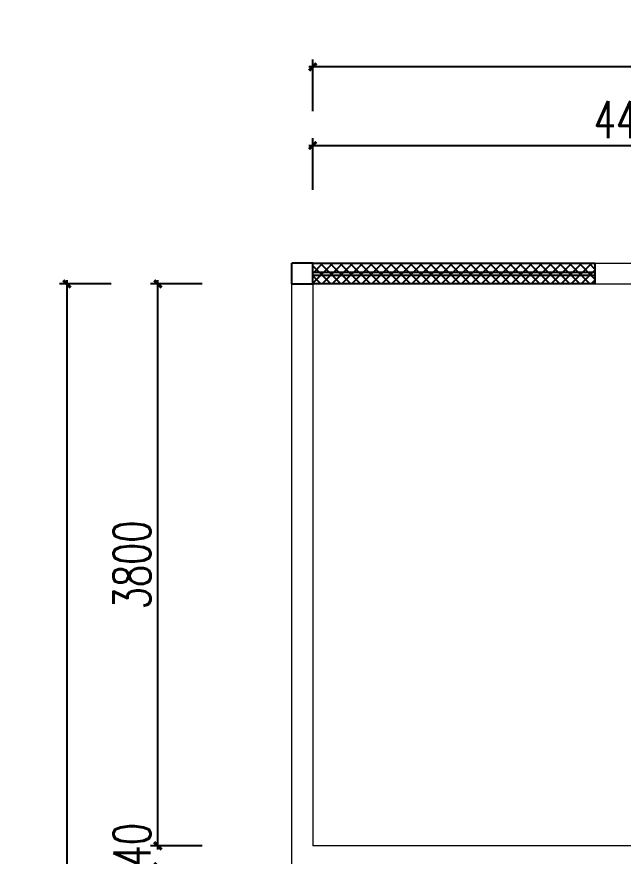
# Model space of a CAD drawing. Header units: millimetres. Extents: x 5625199 to 7433318, y -3316392 to -2552493.
# Drawn here: x 5802451 to 5806551, y -2583979 to -2578303 of the extents above; entities that cross this region are included whole.
import ezdxf

# ---------------------------------------------------------------- set-up
doc = ezdxf.new("R2010")
doc.units = ezdxf.units.MM
doc.header["$PDMODE"] = 35
doc.header["$PDSIZE"] = -10
doc.layers.add('8', color=8, linetype='Continuous')
doc.layers.add('PL-新建墙体', color=5, linetype='Continuous')
doc.styles.add('标注-尺寸', font='simplex.shx', dxfattribs={"width": 0.7})
doc.dimstyles.new('MS55', dxfattribs={"dimscale": 0, "dimtxt": 5, "dimasz": 1, "dimexe": 1, "dimexo": 0.8, "dimgap": 1, "dimtad": 1, "dimdec": 0, "dimrnd": 5, "dimdsep": 46, "dimtxsty": '标注-尺寸', "dimblk": 'ARCHTICK', "dimcen": 0, "dimdle": 0.5, "dimclrd": 256, "dimclre": 256, "dimclrt": 50, "dimadec": 0, "dimazin": 0, "dimtfac": 1, "dimtdec": 0, "dimtix": 1, "dimtofl": 0, "dimtmove": 2, "dimatfit": 3, "dimldrblk": 'jt2', "dimfxl": 6, "dimfxlon": 1, "dimtvp": 1, "dimtolj": 1, "dimtzin": 0, "dimarcsym": 0})

# ---------------------------------------------------------------- blocks, each defined once
blk = doc.blocks.new('_ArchTick')
at = {"color": 0, "linetype": 'ByBlock', "const_width": 0.4}
blk.add_lwpolyline([(-0.5, -0.5), (0.5, 0.5)], dxfattribs=at)
blk = doc.blocks.new('*D1192')
at = {"layer": '8', "lineweight": -2, "ltscale": 500, "transparency": 16777216}
for p, q in [((5803405.2, -2583909.3), (5803405.2, -2583859.3)), ((5803705.2, -2583909.3), (5803355.2, -2583909.3)), ((5803705.2, -2584049.3), (5803355.2, -2584049.3)), ((5803405.2, -2584049.3), (5803405.2, -2584099.3))]:
    blk.add_line(p, q, dxfattribs=at)
at = {"layer": 'Defpoints', "color": 0, "transparency": 16777216}
for p in [(5803405.2, -2583909.3), (5804451.9, -2583909.3), (5804511.6, -2584049.3)]:
    blk.add_point(p, dxfattribs=at)
at = {"layer": '8', "linetype": 'ByBlock', "lineweight": -2, "transparency": 16777216, "xscale": 50.00000000000008, "yscale": 50.00000000000008, "zscale": 50.00000000000008}
for p, rotation in [((5803405.2, -2583909.3), 270), ((5803405.2, -2584049.3), 90)]:
    blk.add_blockref('_ArchTick', p, dxfattribs=dict(at, rotation=rotation))
at = {"layer": '8', "color": 50, "ltscale": 500, "transparency": 16777216, "insert": (5803230.2, -2583979.3), "char_height": 250, "attachment_point": 5, "rotation": 90, "style": '标注-尺寸'}
blk.add_mtext('\\A1;140', dxfattribs=at)
blk = doc.blocks.new('jt2')
at = {"ltscale": 0.1}
blk.add_line((0, 0), (-1, 0), dxfattribs=at)
at = {"color": 6, "ltscale": 0.1}
blk.add_lwpolyline([(-1.22, 1.26), (-0.72, 1.5), (0.02, 0), (-0.72, -1.5), (-1.22, -1.26), (0, 0), (-1.22, 1.26)], dxfattribs=at)
blk = doc.blocks.new('*D1193')
at = {"layer": '8', "lineweight": -2, "ltscale": 500, "transparency": 16777216}
for p, q in [((5803405.2, -2583934.3), (5803405.2, -2580084.3)), ((5803705.2, -2580109.3), (5803355.2, -2580109.3)), ((5803705.2, -2583909.3), (5803355.2, -2583909.3))]:
    blk.add_line(p, q, dxfattribs=at)
at = {"layer": 'Defpoints', "color": 0, "transparency": 16777216}
for p in [(5803405.2, -2580109.3), (5804677, -2580109.3), (5804451.9, -2583909.3)]:
    blk.add_point(p, dxfattribs=at)
at = {"layer": '8', "linetype": 'ByBlock', "lineweight": -2, "transparency": 16777216, "xscale": 50.00000000000008, "yscale": 50.00000000000008, "zscale": 50.00000000000008}
for p, rotation in [((5803405.2, -2580109.3), 90), ((5803405.2, -2583909.3), 270)]:
    blk.add_blockref('_ArchTick', p, dxfattribs=dict(at, rotation=rotation))
at = {"layer": '8', "color": 50, "ltscale": 500, "transparency": 16777216, "insert": (5803230.2, -2582009.3), "char_height": 250, "attachment_point": 5, "rotation": 90, "style": '标注-尺寸'}
blk.add_mtext('\\A1;3800', dxfattribs=at)
blk = doc.blocks.new('*D1194')
at = {"layer": '8', "lineweight": -2, "ltscale": 500, "transparency": 16777216}
for p, q in [((5802790.5, -2580084.3), (5802790.5, -2598054.5)), ((5803090.5, -2580109.3), (5802740.5, -2580109.3)), ((5803090.5, -2598029.5), (5802740.5, -2598029.5))]:
    blk.add_line(p, q, dxfattribs=at)
at = {"layer": 'Defpoints', "color": 0, "transparency": 16777216}
for p in [(5804677, -2580109.3), (5802790.5, -2598029.5), (5804677, -2598029.5)]:
    blk.add_point(p, dxfattribs=at)
at = {"layer": '8', "linetype": 'ByBlock', "lineweight": -2, "transparency": 16777216, "xscale": 50.00000000000008, "yscale": 50.00000000000008, "zscale": 50.00000000000008}
for p, rotation in [((5802790.5, -2580109.3), 90), ((5802790.5, -2598029.5), 270)]:
    blk.add_blockref('_ArchTick', p, dxfattribs=dict(at, rotation=rotation))
at = {"layer": '8', "color": 50, "ltscale": 500, "transparency": 16777216, "insert": (5802615.5, -2589069.4), "char_height": 250, "attachment_point": 5, "rotation": 90, "style": '标注-尺寸'}
blk.add_mtext('\\A1;17920', dxfattribs=at)
blk = doc.blocks.new('*D1195')
at = {"layer": '8', "lineweight": -2, "ltscale": 500, "transparency": 16777216}
for p, q in [((5804451.9, -2579473.7), (5804451.9, -2579123.7)), ((5808851.9, -2579473.7), (5808851.9, -2579123.7)), ((5804426.9, -2579173.7), (5808876.9, -2579173.7))]:
    blk.add_line(p, q, dxfattribs=at)
at = {"layer": 'Defpoints', "color": 0, "transparency": 16777216}
for p in [(5808851.9, -2579173.7), (5804451.9, -2584455.4), (5808851.9, -2584455.4)]:
    blk.add_point(p, dxfattribs=at)
at = {"layer": '8', "linetype": 'ByBlock', "lineweight": -2, "transparency": 16777216, "xscale": 50.00000000000008, "yscale": 50.00000000000008, "zscale": 50.00000000000008, "rotation": 180}
blk.add_blockref('_ArchTick', (5804451.9, -2579173.7), dxfattribs=at)
at = {"layer": '8', "linetype": 'ByBlock', "lineweight": -2, "transparency": 16777216, "xscale": 50.00000000000008, "yscale": 50.00000000000008, "zscale": 50.00000000000008}
blk.add_blockref('_ArchTick', (5808851.9, -2579173.7), dxfattribs=at)
at = {"layer": '8', "color": 50, "ltscale": 500, "transparency": 16777216, "insert": (5806651.9, -2578998.7), "char_height": 250, "attachment_point": 5, "style": '标注-尺寸'}
blk.add_mtext('\\A1;4400', dxfattribs=at)
blk = doc.blocks.new('*D1200')
at = {"layer": '8', "lineweight": -2, "ltscale": 500, "transparency": 16777216}
for p, q in [((5804451.9, -2578942.1), (5804451.9, -2578592.1)), ((5830621.5, -2578942.1), (5830621.5, -2578592.1)), ((5830646.5, -2578642.1), (5804426.9, -2578642.1))]:
    blk.add_line(p, q, dxfattribs=at)
at = {"layer": 'Defpoints', "color": 0, "transparency": 16777216}
for p in [(5804451.9, -2578642.1), (5804451.9, -2579969.3), (5830621.5, -2580329.5)]:
    blk.add_point(p, dxfattribs=at)
at = {"layer": '8', "linetype": 'ByBlock', "lineweight": -2, "transparency": 16777216, "xscale": 50.00000000000008, "yscale": 50.00000000000008, "zscale": 50.00000000000008, "rotation": 180}
blk.add_blockref('_ArchTick', (5804451.9, -2578642.1), dxfattribs=at)
at = {"layer": '8', "linetype": 'ByBlock', "lineweight": -2, "transparency": 16777216, "xscale": 50.00000000000008, "yscale": 50.00000000000008, "zscale": 50.00000000000008}
blk.add_blockref('_ArchTick', (5830621.5, -2578642.1), dxfattribs=at)
at = {"layer": '8', "color": 50, "ltscale": 500, "transparency": 16777216, "insert": (5817536.7, -2578467.1), "char_height": 250, "attachment_point": 5, "style": '标注-尺寸'}
blk.add_mtext('\\A1;26170', dxfattribs=at)

msp = doc.modelspace()

# ---------------------------------------------------------------- hatches: boundary and pattern name
at = {"layer": 'PL-新建墙体'}
h = msp.add_hatch(dxfattribs=at)
h.set_pattern_fill('ANSI37', color=2, scale=15)
h.set_pattern_definition([(45, (273402.825, -417409.755), (-33.67596045, 33.67596045), []), (135, (273402.825, -417409.755), (-33.67596045, -33.67596045), [])])
h.paths.add_polyline_path([(5804451.88, -2579969.31), (5806359.79, -2579969.31), (5806359.79, -2580109.31), (5804451.88, -2580109.31)])

# ---------------------------------------------------------------- linework, layer by layer
at = {"ltscale": 500}
for p, q in [((5804451.88, -2579969.31), (5804311.78, -2579969.31)), ((5804311.78, -2580109.31), (5804451.88, -2580109.31))]:
    msp.add_line(p, q, dxfattribs=at)
at = {"color": 255, "ltscale": 500}
for p, q in [((5804311.78, -2580109.31), (5804311.78, -2579969.31)), ((5804451.88, -2580109.31), (5804451.88, -2579969.31))]:
    msp.add_line(p, q, dxfattribs=at)
at = {"color": 255, "lineweight": 9}
for p, q in [((5806359.79, -2579969.31), (5806959.79, -2579969.31)), ((5806359.79, -2580109.31), (5806959.79, -2580109.31))]:
    msp.add_line(p, q, dxfattribs=at)
at = {"color": 3, "ltscale": 500}
for p, q in [((5804451.88, -2580029.31), (5806359.79, -2580029.31)), ((5804451.88, -2580049.31), (5806359.79, -2580049.31))]:
    msp.add_line(p, q, dxfattribs=at)
at = {"lineweight": 18}
for p, q in [((5804311.78, -2586519.8), (5804311.78, -2580109.31)), ((5804451.88, -2580109.31), (5804451.88, -2583909.31))]:
    msp.add_line(p, q, dxfattribs=at)
at = {"lineweight": 9}
msp.add_line((5808991.88, -2583909.31), (5804451.88, -2583909.31), dxfattribs=at)
at = {"color": 1, "ltscale": 500}
msp.add_lwpolyline([(5804451.88, -2579969.31), (5806359.79, -2579969.31), (5806359.79, -2580109.31), (5804451.88, -2580109.31)], close=True, dxfattribs=at)

# ---------------------------------------------------------------- dimensions: what is measured, and where the dimension line sits
at = {"layer": '8', "color": 8, "ltscale": 500}
for base, p1, p2, picture, middle in [((5804451.88, -2578642.07), (5830621.47, -2580329.48), (5804451.88, -2579969.31), '*D1200', (5817536.67, -2578467.07)), ((5808851.88, -2579173.72), (5804451.88, -2584455.36), (5808851.88, -2584455.36), '*D1195', (5806651.88, -2578998.72))]:
    dim = msp.add_linear_dim(base=base, p1=p1, p2=p2, dimstyle='MS55', override={"dimscale": 50}, dxfattribs=at)
    dim.commit()
    dim.dimension.update_dxf_attribs({"geometry": picture, "text_midpoint": middle})
for base, p1, p2, picture, middle in [((5802790.5, -2598029.48), (5804677.04, -2580109.31), (5804677.04, -2598029.48), '*D1194', (5802615.5, -2589069.4)), ((5803405.2, -2580109.31), (5804451.88, -2583909.31), (5804677.04, -2580109.31), '*D1193', (5803230.2, -2582009.31)), ((5803405.2, -2583909.31), (5804511.62, -2584049.31), (5804451.88, -2583909.31), '*D1192', (5803230.2, -2583979.31))]:
    dim = msp.add_linear_dim(base=base, p1=p1, p2=p2, angle=90, dimstyle='MS55', override={"dimscale": 50}, dxfattribs=at)
    dim.commit()
    dim.dimension.update_dxf_attribs({"geometry": picture, "text_midpoint": middle})

doc.saveas('drawing.dxf')
